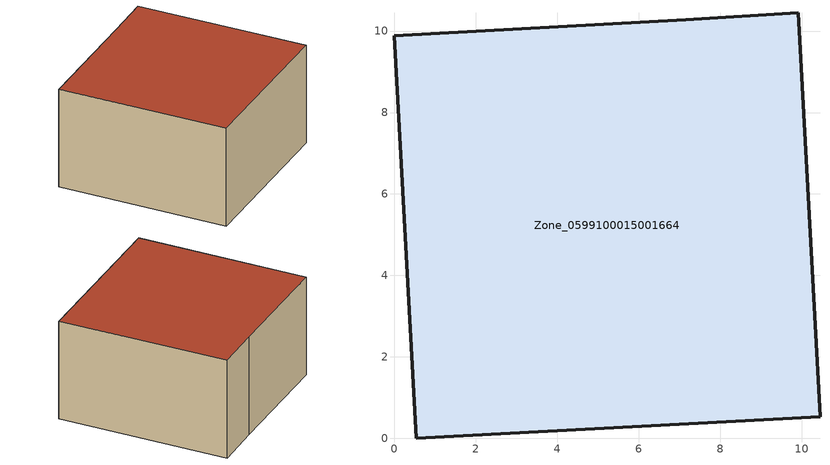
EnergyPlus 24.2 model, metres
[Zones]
Zone_0599100015001664
 floor ground (C_G): 9.91,10.45 10.45,0.53 0.53,0 0,9.89 7.15,10.28 z1.01
 wall outside (C_F): 7.15,10.28 0,9.89 0.53,0 10.45,0.53 9.91,10.45 7.15,10.28 z1.01:7.02
 roof outside (C_R): 10.45,0.53 9.91,10.45 7.15,10.28 0,9.89 0.53,0 z7.02
[BUILDING]
Pand.0599100015001664: North Axis=0; Terrain=City; Loads Convergence Tolerance Value=0.04; Temperature Convergence Tolerance Value=0.4; Solar Distribution=FullExterior; Maximum Number of Warmup Days=25; Minimum Number of Warmup Days=1
[Site:Location]
Rotterdam.The.Hague.AP_ZH_NLD Design_Conditions: Latitude=51.96; Longitude=4.45; Time Zone=1; Elevation=-4.5
[SITE:GROUNDTEMPERATURE:BUILDINGSURFACE]
18, 18, 18, 18, 18, 18, 18, 18, 18, 18, 18, 18
[MATERIAL] Thermal Absorptance=0.9; Solar Absorptance=0.7; Visible Absorptance=0.7
Name | Roughness | Thickness | Conductivity | Density | Specific Heat
G.D.1975-1991 | MediumSmooth | 0.15 | 0.288461 | 540 | 1210
F.D.1975-1991 | Rough | 0.3 | 0.230769 | 1920 | 840
R.D.1975-1991 | MediumRough | 0.2 | 0.153846 | 1500 | 1000
[CONSTRUCTION]
C_G: G.D.1975-1991
C_F: F.D.1975-1991
C_R: R.D.1975-1991
[ZONE]
Zone_0599100015001664: Type=1; Multiplier=1; Ceiling Height=Autocalculate; Volume=Autocalculate; Floor Area=autocalculate; Part of Total Floor Area=Yes
[ZONEINFILTRATION:DESIGNFLOWRATE]
Infil_Zone_0599100015001664: Zone or ZoneList or Space or SpaceList=Zone_0599100015001664; Schedule=AlwaysOn; Design Flow Rate Calculation Method=Flow/Area; Flow Rate per Floor Area=0.0042; Constant Term Coefficient=1; Temperature Term Coefficient=0; Velocity Term Coefficient=0; Velocity Squared Term Coefficient=0
[HVACTEMPLATE:ZONE:IDEALLOADSAIRSYSTEM]
Zone_0599100015001664: Maximum Heating Supply Air Temperature=50; Minimum Cooling Supply Air Temperature=13; Maximum Heating Supply Air Humidity Ratio=0.0156; Minimum Cooling Supply Air Humidity Ratio=0.0077; Heating Limit=NoLimit; Cooling Limit=NoLimit; Dehumidification Control Type=ConstantSensibleHeatRatio; Cooling Sensible Heat Ratio=0.7; Dehumidification Setpoint=60; Humidification Control Type=None; Humidification Setpoint=30; Outdoor Air Method=None; Outdoor Air Flow Rate per Person=0.00944; Outdoor Air Flow Rate per Zone Floor Area=0; Outdoor Air Flow Rate per Zone=0; Demand Controlled Ventilation Type=None; Outdoor Air Economizer Type=NoEconomizer; Heat Recovery Type=None; Sensible Heat Recovery Effectiveness=0.7; Latent Heat Recovery Effectiveness=0.65
[ZONECONTROL:THERMOSTAT]
ThermostatControl_Zone_0599100015001664: Zone or ZoneList=Zone_0599100015001664; Control Type Schedule=DualSetpointControlType; Control 1=Thermostat_Zone_0599100015001664; Temperature Difference Between Cutout And Setpoint=0
[THERMOSTATSETPOINT:DUALSETPOINT]
Thermostat_Zone_0599100015001664: Heating Setpoint Temperature Schedule=HeatingSetpoint_Zone_0599100015001664; Cooling Setpoint Temperature Schedule=CoolingSetpoint_Zone_0599100015001664
[SCHEDULE:COMPACT]
HeatingSetpoint_Zone_0599100015001664: Through: 12/31, For: AllDays, Until: 24:00, 21
CoolingSetpoint_Zone_0599100015001664: Through: 12/31, For: AllDays, Until: 24:00, 24
DualSetpointControlType: Through: 12/31, For: AllDays, Until: 24:00, 4
AlwaysOn: Through: 12/31, For: AllDays, Until: 24:00, 1
